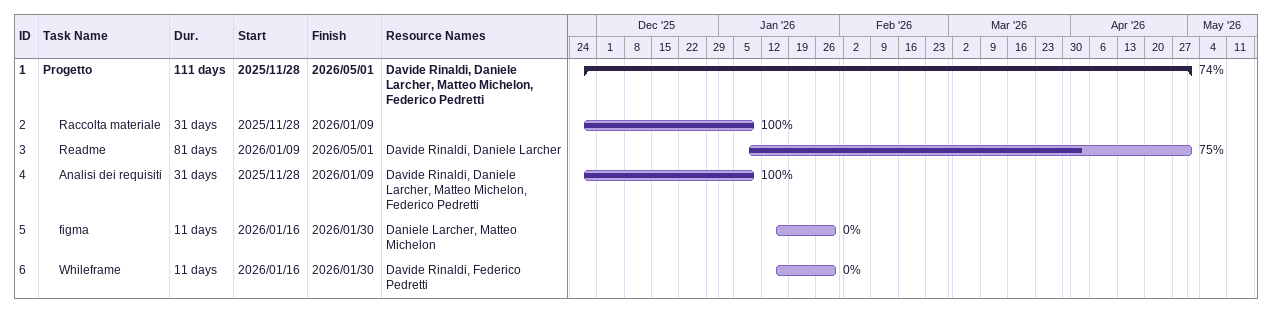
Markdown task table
| ID | Level | Task | Duration | Start | Finish | Resources | % complete |
|---|---|---|---|---|---|---|---|
| 1 | 1 | **Progetto** | 111d | 2025-11-28 | 2026-05-01 | Davide Rinaldi, Daniele Larcher, Matteo Michelon, Federico Pedretti | 74 |
| 2 | 2 | Raccolta materiale | 31d | 2025-11-28 | 2026-01-09 |  | 100 |
| 3 | 2 | Readme | 81d | 2026-01-09 | 2026-05-01 | Davide Rinaldi, Daniele Larcher | 75 |
| 4 | 2 | Analisi dei requisiti | 31d | 2025-11-28 | 2026-01-09 | Davide Rinaldi, Daniele Larcher, Matteo Michelon, Federico Pedretti | 100 |
| 5 | 2 | figma | 11d | 2026-01-16 | 2026-01-30 | Daniele Larcher, Matteo Michelon | 0 |
| 6 | 2 | Whileframe | 11d | 2026-01-16 | 2026-01-30 | Davide Rinaldi, Federico Pedretti | 0 |
